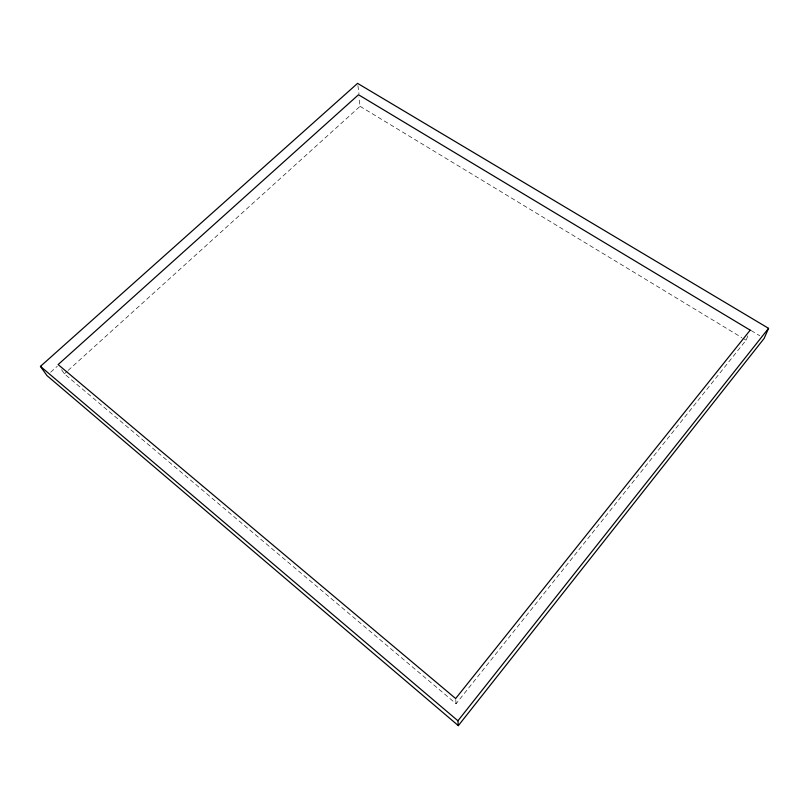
<?xml version="1.0" encoding="UTF-8"?>
<svg xmlns="http://www.w3.org/2000/svg" width="809" height="809" viewBox="0 0 809 809"><rect width="100%" height="100%" fill="white"/><g stroke="black" fill="none" stroke-linecap="round" stroke-linejoin="round"><path stroke-width="0.61" stroke-dasharray="4.04 3.03" d="M61.575 369.723L64.346 373.829L456.094 703.729L746.09 340.184L747.91 335.735M64.346 373.829L67.157 371.291M68.098 370.441L360.066 106.313L358.812 97.06M50.694 372.211L57.257 366.305M751.177 330.568L759.833 335.775M360.066 106.313L741.772 337.575M742.854 338.233L746.09 340.184M357.902 85.693L359.004 93.824M455.74 699.573L456.094 703.729"/><path stroke-width="1.21" d="M768.55 328.323L764.171 338.374L458.339 725.633L46.942 375.578L40.45 366.366L357.588 83.367L768.55 328.323L457.934 720.789L458.339 725.633M40.45 366.366L457.934 720.789M750.186 330.163L455.649 698.531L58.117 364.586L358.498 94.754L750.186 330.163"/></g></svg>
